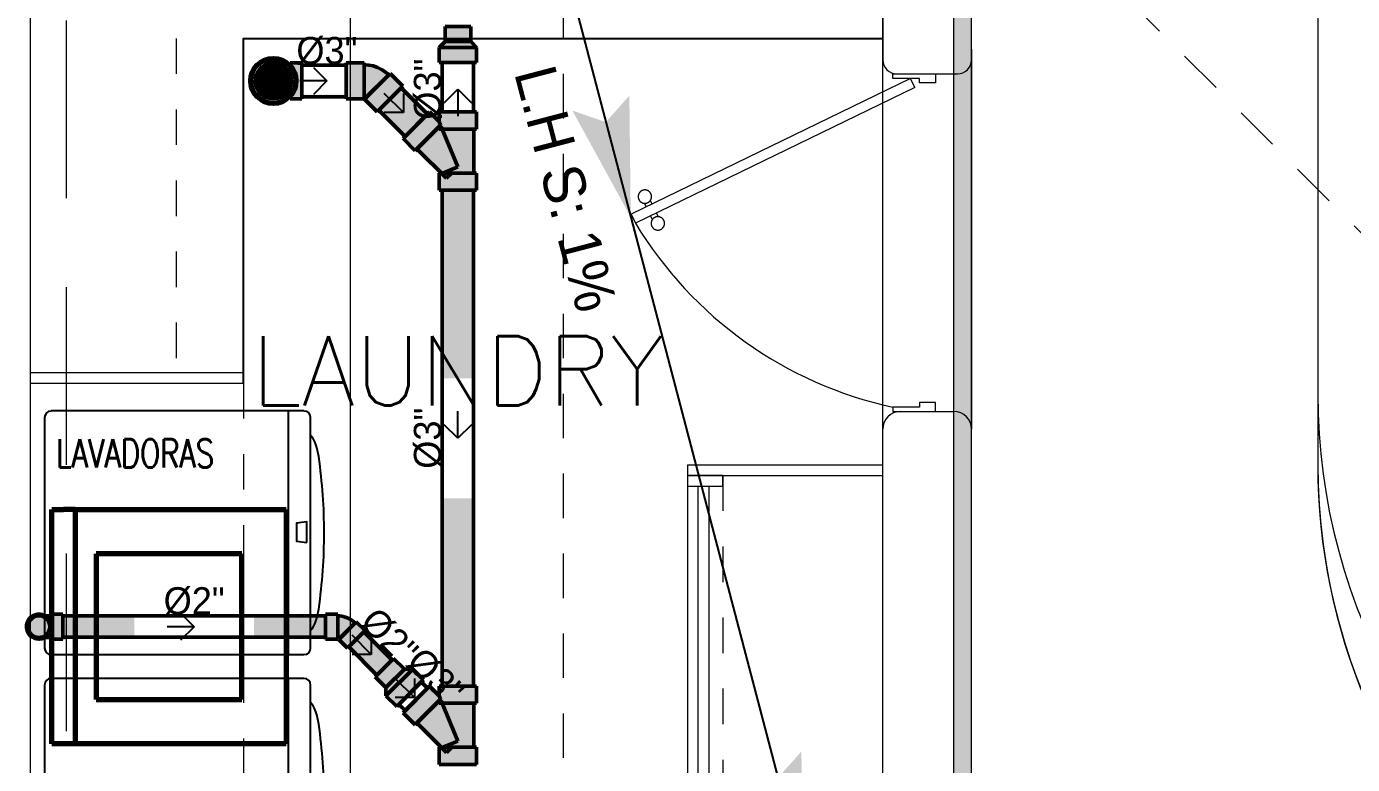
# Model space of a CAD drawing. Header units: metres. Extents: x -232 to 581, y 30 to 789.
# Drawn here: x 218.251 to 221.985, y 384.572 to 386.649 of the extents above; entities that cross this region are included whole.
import ezdxf

# ---------------------------------------------------------------- set-up
doc = ezdxf.new("R2010")
doc.units = ezdxf.units.M
doc.linetypes.add('DASHED', pattern=[0.75, 0.5, -0.25])
doc.linetypes.add('HIDDEN2', pattern=[0.1875, 0.125, -0.0625])
for name, color, linetype, lineweight in [('A-DOOR', 35, 'Continuous', 5), ('A-WALL', 250, 'Continuous', 20), ('baños', 140, 'Continuous', 0), ('MOB FIJOS', 251, 'Continuous', 0), ('muros bajitos', 252, 'Continuous', 5), ('P-Appl-Std', 94, 'Continuous', 70), ('P-Fixt-Drn', 94, 'Continuous', 70), ('PROYECCION', 9, 'DASHED', 0), ('textos', 7, 'Continuous', 0)]:
    doc.layers.add(name, color=color, linetype=linetype, lineweight=lineweight)
doc.layers.add('G-Risr-Std-Nplt', color=7, linetype='Continuous', lineweight=18, plot=False)
for name, color, linetype in [('GEN-TEXTOS INFO', 7, 'Continuous'), ('M-SY-PIPE-STANDARD-Drenaje Ventilacion', 254, 'Continuous'), ('MOBILIARIOS', 252, 'Continuous')]:
    doc.layers.add(name, color=color, linetype=linetype)
doc.layers.add('M-SY-PIPE-STANDARD-Drenaje Pluvial', color=7, linetype='Continuous', true_color=0x238759)
doc.layers.add('M-SY-PIPE-STANDARD-Drenaje Sanitario', color=7, linetype='Continuous', true_color=0x726558)
doc.layers.add('PISO', color=7, linetype='Continuous', lineweight=5, true_color=0xe6e6e6)
doc.layers.add('Techos 1', color=7, linetype='HIDDEN2', lineweight=9, true_color=0x42391a)
doc.layers.add('RELLENO SECCION', color=8, linetype='Continuous', lineweight=0, transparency=0.4)
doc.styles.add('Arch-Dim', font='romans.shx', dxfattribs={"width": 0.75})
doc.styles.add('DS-CAST-01', font='GOTHIC.TTF', dxfattribs={"height": 3})
doc.styles.add('SIST.-CAST-01', font='GOTHIC.TTF', dxfattribs={"height": 2})
doc.styles.get("Standard").update_dxf_attribs({"font": 'arial.ttf'})

# ---------------------------------------------------------------- blocks, each defined once
blk = doc.blocks.new('20.03.2026 LN 09 SEGUNDO NIVEL ARQ')
at = {"layer": 'RELLENO SECCION'}
h = blk.add_hatch(color=5, dxfattribs=at)
h.dxf.hatch_style = 1
h.paths.add_polyline_path([(77.8459, -57.0877), (77.7959, -57.0877), (77.7959, -60.2877), (77.8459, -60.2877)])
h.paths.add_polyline_path([(77.8459, -60.8877), (77.7959, -60.8877), (77.7959, -62.2986), (77.8459, -62.2486)])
edge = h.paths.add_edge_path()
edge.add_line((77.8459, -62.2489), (77.8283, -62.2663))
edge.add_line((77.8283, -62.2663), (77.7959, -62.2986))
edge.add_line((77.7959, -62.2986), (77.7959, -62.4986))
edge.add_line((77.7959, -62.4986), (77.8059, -62.4986))
edge.add_arc((77.8059, -62.4586), 0.04, 270, 360)
edge.add_line((77.8459, -62.4586), (77.8459, -62.2489))
at = {"layer": 'A-WALL', "color": 5}
for p, q in [((77.5959, -62.4586), (77.5959, -56.5048)), ((77.8459, -62.4586), (77.8459, -56.5048)), ((77.7959, -62.4986), (77.7959, -57.0877))]:
    blk.add_line(p, q, dxfattribs=at)
at = {"layer": 'muros bajitos', "color": 5}
blk.add_line((78.8209, -56.6977), (78.8209, -58.4977), dxfattribs=at)
blk.add_arc((80.5209, -58.4977), 1.7, 180, 0, dxfattribs=at)
at = {"layer": 'PISO', "color": 5}
blk.add_line((78.8209, -56.6977), (78.8209, -58.4977), dxfattribs=at)
blk.add_arc((80.5209, -58.4977), 1.7, 180, 0.001, dxfattribs=at)
at = {"layer": 'Techos 1', "color": 5, "linetype": 'ByBlock'}
blk.add_line((76.0959, -55.1986), (76.0959, -63.3986), dxfattribs=at)
at = {"layer": 'Techos 1', "color": 5}
for q in [(76.6959, -63.3986), (80.5959, -59.4987)]:
    blk.add_line((76.6959, -55.5986), q, dxfattribs=at)
at = {"layer": 'baños', "color": 5, "linetype": 'Continuous', "flags": 8}
for tag, p in [('MODELNUMBER', (83.7813, -42.9175, 0)), ('MATERIAL', (83.7813, -42.9176, 0)), ('PRODUCT', (83.7813, -42.9176, 0)), ('TRADENAME', (83.7813, -42.9176, 0)), ('MODELNUMBER', (84.956, -42.9175, 0)), ('TRADENAME', (84.956, -42.9176, 0)), ('MATERIAL', (84.956, -42.9176, 0)), ('PRODUCT', (84.956, -42.9176, 0))]:
    blk.add_attdef(tag, p, '', height=0.0000254, rotation=180.0001, dxfattribs=at)
at = {"layer": 'baños', "color": 5, "linetype": 'Continuous'}
for tag, p, rotation in [('TRADENAME', (85.8912, -56.9933), 180.0001), ('MODELNUMBER', (85.8912, -56.9934), 180.0001), ('MATERIAL', (85.8914, -56.9932), 180.0001), ('PRODUCT', (85.8914, -56.9933), 180.0001), ('MODELNUMBER', (86.6008, -56.9934), 179.9999), ('MATERIAL', (86.6008, -56.9932), 179.9999), ('PRODUCT', (86.6008, -56.9933), 179.9999), ('TRADENAME', (86.6008, -56.9933), 179.9999)]:
    blk.add_attdef(tag, p, '', height=0.0000254, rotation=rotation, dxfattribs=at)
blk = doc.blocks.new('_Open90')
at = {"color": 0, "linetype": 'ByBlock', "lineweight": -2}
for p, q in [((-0.5, 0.5), (0, 0)), ((0, 0), (-1, 0)), ((0, 0), (-0.5, -0.5))]:
    blk.add_line(p, q, dxfattribs=at)
blk = doc.blocks.new('Aecb_Duct_Rnd_2Line_Open')
at = {"layer": 'G-Risr-Std-Nplt', "color": 0, "linetype": 'ByBlock', "lineweight": -2}
blk.add_circle((0, 0), 1, dxfattribs=at)
blk = doc.blocks.new('DR 20.03.26 LN09')
at = {"layer": 'M-SY-PIPE-STANDARD-Drenaje Sanitario', "linetype": 'Continuous', "lineweight": 50}
for points in [[(-14499.87, -2830.23), (-14499.87, -2831.89), (-14495.72, -2831.89), (-14495.72, -2830.23), (-14496.37, -2829.55), (-14496.37, -2827.89), (-14499.22, -2827.89), (-14499.22, -2829.55)], [(-14520.24, -2833.63), (-14520.26, -2834.01), (-14520.21, -2834.39), (-14520.08, -2834.75), (-14519.89, -2835.08), (-14519.64, -2835.36), (-14519.34, -2835.6), (-14519.01, -2835.77), (-14518.64, -2835.88), (-14518.26, -2835.92), (-14517.88, -2835.88), (-14517.52, -2835.77), (-14517.18, -2835.6), (-14516.88, -2835.36), (-14516.63, -2835.08), (-14516.44, -2834.75), (-14516.32, -2834.39), (-14516.26, -2834.01), (-14516.28, -2833.63), (-14516.37, -2833.26), (-14516.53, -2832.92), (-14516.75, -2832.61), (-14517.03, -2832.34), (-14517.35, -2832.14), (-14517.7, -2832), (-14518.07, -2831.92), (-14518.45, -2831.92), (-14518.83, -2832), (-14519.18, -2832.14), (-14519.5, -2832.34), (-14519.77, -2832.61), (-14519.99, -2832.92), (-14520.15, -2833.26)], [(-14517.37, -2835.68), (-14517.39, -2835.7), (-14516.39, -2835.7), (-14516.39, -2835.9), (-14515.11, -2835.9), (-14515.11, -2831.93), (-14516.39, -2831.93), (-14516.39, -2832.13), (-14517.39, -2832.13), (-14517.38, -2832.14), (-14517.7, -2832.01), (-14518.07, -2831.94), (-14518.45, -2831.94), (-14518.82, -2832.01), (-14519.17, -2832.15), (-14519.49, -2832.36), (-14519.76, -2832.62), (-14519.98, -2832.92), (-14520.14, -2833.27), (-14520.23, -2833.63), (-14520.24, -2834.01), (-14520.19, -2834.38), (-14520.07, -2834.74), (-14519.88, -2835.07), (-14519.63, -2835.35), (-14519.34, -2835.58), (-14519, -2835.76), (-14518.64, -2835.86), (-14518.26, -2835.9), (-14517.89, -2835.86), (-14517.53, -2835.76)], [(-14510.17, -2831.92), (-14510.17, -2835.92), (-14508.17, -2835.92), (-14508.17, -2835.7), (-14508.12, -2835.7), (-14508.08, -2835.72), (-14508.03, -2835.74), (-14507.99, -2835.77), (-14508.15, -2835.93), (-14506.73, -2837.34), (-14503.91, -2834.51), (-14505.32, -2833.1), (-14505.47, -2833.25), (-14505.85, -2832.92), (-14506.27, -2832.65), (-14506.71, -2832.42), (-14507.19, -2832.26), (-14507.68, -2832.17), (-14508.17, -2832.13), (-14508.17, -2831.92)], [(-14496.05, -2837.36), (-14496.05, -2831.89), (-14496.25, -2831.89), (-14496.25, -2837.36)], [(-14519.99, -2833.67), (-14520.01, -2834), (-14519.96, -2834.33), (-14519.85, -2834.64), (-14519.69, -2834.93), (-14519.47, -2835.18), (-14519.21, -2835.39), (-14518.91, -2835.54), (-14518.59, -2835.63), (-14518.26, -2835.67), (-14517.93, -2835.63), (-14517.61, -2835.54), (-14517.32, -2835.39), (-14517.05, -2835.18), (-14516.84, -2834.93), (-14516.67, -2834.64), (-14516.56, -2834.33), (-14516.51, -2834), (-14516.53, -2833.67), (-14516.61, -2833.34), (-14516.75, -2833.04), (-14516.94, -2832.77), (-14517.18, -2832.54), (-14517.46, -2832.36), (-14517.77, -2832.24), (-14518.1, -2832.17), (-14518.43, -2832.17), (-14518.76, -2832.24), (-14519.06, -2832.36), (-14519.34, -2832.54), (-14519.59, -2832.77), (-14519.78, -2833.04), (-14519.92, -2833.34)], [(-14505.32, -2835.93), (-14506.56, -2837.16), (-14503.65, -2840.07), (-14502.41, -2838.83), (-14501.18, -2837.59), (-14504.08, -2834.69)], [(-14515.11, -2835.67), (-14510.17, -2835.67), (-14510.17, -2835.46), (-14515.11, -2835.46)], [(-14500.95, -2837.36), (-14503.88, -2840.3), (-14502.54, -2841.65), (-14502.33, -2841.44), (-14499.63, -2844.14), (-14499.87, -2844.14), (-14499.87, -2846.04), (-14497.8, -2846.04), (-14495.72, -2846.04), (-14495.72, -2844.14), (-14496.02, -2844.14), (-14496.02, -2839.26), (-14495.72, -2839.26), (-14495.72, -2837.36), (-14497.8, -2837.36), (-14499.87, -2837.36), (-14499.87, -2838.43)], [(-14499.55, -2900.99), (-14497.8, -2900.99), (-14496.05, -2900.99), (-14496.05, -2846.04), (-14497.8, -2846.04), (-14499.55, -2846.04), (-14499.55, -2866.87), (-14496.25, -2866.87), (-14496.25, -2880.17), (-14499.55, -2880.17)], [(-14543.58, -2895.6), (-14543.59, -2895.61), (-14542.97, -2895.61), (-14542.97, -2895.78), (-14541.6, -2895.78), (-14541.6, -2893.03), (-14542.97, -2893.03), (-14542.97, -2893.2), (-14543.59, -2893.2), (-14543.58, -2893.21), (-14543.62, -2893.18), (-14543.87, -2893.09), (-14544.12, -2893.04), (-14544.39, -2893.04), (-14544.64, -2893.09), (-14544.88, -2893.18), (-14545.1, -2893.33), (-14545.29, -2893.51), (-14545.45, -2893.72), (-14545.55, -2893.96), (-14545.62, -2894.21), (-14545.63, -2894.47), (-14545.59, -2894.73), (-14545.51, -2894.98), (-14545.37, -2895.2), (-14545.2, -2895.4), (-14545, -2895.56), (-14544.77, -2895.68), (-14544.51, -2895.76), (-14544.25, -2895.78), (-14543.99, -2895.76), (-14543.74, -2895.68)], [(-14545.61, -2894.15), (-14545.63, -2894.41), (-14545.61, -2894.66), (-14545.53, -2894.91), (-14545.42, -2895.14), (-14545.26, -2895.35), (-14545.06, -2895.52), (-14544.84, -2895.65), (-14544.59, -2895.74), (-14544.34, -2895.78), (-14544.08, -2895.77), (-14543.83, -2895.71), (-14543.59, -2895.61), (-14542.97, -2895.61), (-14542.97, -2895.78), (-14541.6, -2895.78), (-14541.6, -2893.03), (-14542.97, -2893.03), (-14542.97, -2893.2), (-14543.59, -2893.2), (-14543.83, -2893.1), (-14544.08, -2893.04), (-14544.34, -2893.03), (-14544.59, -2893.07), (-14544.84, -2893.16), (-14545.06, -2893.29), (-14545.26, -2893.46), (-14545.42, -2893.67), (-14545.53, -2893.9)], [(-14545.43, -2894.24), (-14545.44, -2894.46), (-14545.41, -2894.69), (-14545.33, -2894.9), (-14545.22, -2895.09), (-14545.07, -2895.27), (-14544.9, -2895.41), (-14544.7, -2895.51), (-14544.48, -2895.57), (-14544.25, -2895.59), (-14544.03, -2895.57), (-14543.81, -2895.51), (-14543.61, -2895.41), (-14543.44, -2895.27), (-14543.29, -2895.09), (-14543.17, -2894.9), (-14543.1, -2894.69), (-14543.07, -2894.46), (-14543.08, -2894.24), (-14543.13, -2894.02), (-14543.23, -2893.81), (-14543.36, -2893.63), (-14543.52, -2893.47), (-14543.71, -2893.35), (-14543.92, -2893.27), (-14544.14, -2893.22), (-14544.37, -2893.22), (-14544.59, -2893.27), (-14544.8, -2893.35), (-14544.99, -2893.47), (-14545.15, -2893.63), (-14545.28, -2893.81), (-14545.38, -2894.02)], [(-14541.6, -2894.41), (-14541.6, -2895.59), (-14533.69, -2895.59), (-14533.69, -2893.22), (-14541.6, -2893.22)], [(-14512.48, -2895.59), (-14512.48, -2894.41), (-14512.48, -2893.22), (-14520.39, -2893.22), (-14520.39, -2895.59)], [(-14512.48, -2893.03), (-14512.48, -2895.78), (-14511.1, -2895.78), (-14511.1, -2895.61), (-14511.05, -2895.61), (-14511.01, -2895.62), (-14510.96, -2895.64), (-14510.92, -2895.67), (-14510.89, -2895.7), (-14511.01, -2895.82), (-14510.03, -2896.79), (-14508.09, -2894.85), (-14509.06, -2893.88), (-14509.18, -2894), (-14509.51, -2893.72), (-14509.87, -2893.5), (-14510.26, -2893.34), (-14510.68, -2893.24), (-14511.1, -2893.2), (-14511.1, -2893.03)], [(-14509.06, -2895.82), (-14509.9, -2896.66), (-14506.77, -2899.79), (-14505.93, -2898.95), (-14505.09, -2898.11), (-14508.22, -2894.98)], [(-14505.93, -2898.95), (-14506.95, -2899.97), (-14505.77, -2901.15), (-14505.77, -2902.08), (-14504.58, -2903.26), (-14503.1, -2901.78), (-14501.62, -2900.3), (-14502.8, -2899.12), (-14503.73, -2899.12), (-14504.92, -2897.93)], [(-14500.95, -2901), (-14503.88, -2903.94), (-14502.54, -2905.29), (-14502.33, -2905.08), (-14499.63, -2907.77), (-14499.87, -2907.77), (-14499.87, -2909.68), (-14497.8, -2909.68), (-14495.72, -2909.68), (-14495.72, -2907.77), (-14496.02, -2907.77), (-14496.02, -2902.9), (-14495.72, -2902.9), (-14495.72, -2900.99), (-14497.8, -2900.99), (-14499.87, -2900.99), (-14499.87, -2902.07)], [(-14504.34, -2903.02), (-14503.65, -2903.71), (-14503.51, -2903.56), (-14504.2, -2902.88)]]:
    blk.add_hatch(color=251, dxfattribs=at).paths.add_polyline_path(points, flags=0)
at = {"lineweight": 13}
for points in [[(-9780.76, -2830.27), (-9780.61, -2843.74), (-9783.37, -2833.21)], [(-9787.08, -2831.93), (-9780.61, -2843.74), (-9783.37, -2833.21)], [(-9761.68, -2902.96), (-9761.52, -2916.43), (-9764.29, -2905.9)]]:
    blk.add_solid(points, dxfattribs=at)
at = {"layer": 'M-SY-PIPE-STANDARD-Drenaje Pluvial'}
blk.add_line((-9809.72, -2732.79), (-9752.64, -2950.29), dxfattribs=at)
at = {"layer": 'M-SY-PIPE-STANDARD-Drenaje Sanitario', "color": 251, "linetype": 'Continuous', "lineweight": 50}
for points in [[(-14496.37, -2827.89), (-14499.22, -2827.89)], [(-14499.22, -2829.55), (-14499.22, -2827.89)], [(-14496.37, -2829.55), (-14496.37, -2827.89)], [(-14499.87, -2830.23), (-14499.22, -2829.55)], [(-14495.72, -2830.23), (-14499.87, -2830.23)], [(-14495.72, -2830.23), (-14499.87, -2830.23)], [(-14499.87, -2831.89), (-14499.87, -2830.23)], [(-14499.22, -2829.55), (-14496.37, -2829.55)], [(-14499.22, -2829.55), (-14496.37, -2829.55)], [(-14496.37, -2829.55), (-14495.72, -2830.23)], [(-14495.72, -2831.89), (-14495.72, -2830.23)], [(-14518.26, -2835.92), (-14518.64, -2835.88), (-14519.01, -2835.77), (-14519.34, -2835.6), (-14519.64, -2835.36), (-14519.89, -2835.08), (-14520.08, -2834.75), (-14520.21, -2834.39), (-14520.26, -2834.01), (-14520.24, -2833.63), (-14520.15, -2833.26), (-14519.99, -2832.92), (-14519.77, -2832.61), (-14519.5, -2832.34), (-14519.18, -2832.14), (-14518.83, -2832), (-14518.45, -2831.92), (-14518.07, -2831.92), (-14517.7, -2832), (-14517.35, -2832.14), (-14517.03, -2832.34), (-14516.75, -2832.61), (-14516.53, -2832.92), (-14516.37, -2833.26), (-14516.28, -2833.63), (-14516.26, -2834.01), (-14516.32, -2834.39), (-14516.44, -2834.75), (-14516.63, -2835.08), (-14516.88, -2835.36), (-14517.18, -2835.6), (-14517.52, -2835.77), (-14517.88, -2835.88), (-14518.26, -2835.92)], [(-14518.26, -2835.9), (-14517.89, -2835.86), (-14517.53, -2835.76), (-14517.19, -2835.58), (-14516.89, -2835.35), (-14516.65, -2835.07), (-14516.46, -2834.74), (-14516.33, -2834.38), (-14516.28, -2834.01), (-14516.3, -2833.63), (-14516.39, -2833.27), (-14516.54, -2832.92), (-14516.76, -2832.62), (-14517.04, -2832.36), (-14517.35, -2832.15), (-14517.7, -2832.01), (-14518.07, -2831.94), (-14518.45, -2831.94), (-14518.82, -2832.01), (-14519.17, -2832.15), (-14519.49, -2832.36), (-14519.76, -2832.62), (-14519.98, -2832.92), (-14520.14, -2833.27), (-14520.23, -2833.63), (-14520.24, -2834.01), (-14520.19, -2834.38), (-14520.07, -2834.74), (-14519.88, -2835.07), (-14519.63, -2835.35), (-14519.34, -2835.58), (-14519, -2835.76), (-14518.64, -2835.86), (-14518.26, -2835.9)], [(-14516.39, -2831.93), (-14516.39, -2833.27)], [(-14516.39, -2831.93), (-14515.11, -2831.93)], [(-14515.11, -2835.9), (-14515.11, -2831.93)], [(-14510.17, -2831.92), (-14510.17, -2835.92)], [(-14510.17, -2831.92), (-14508.17, -2831.92)], [(-14508.17, -2835.92), (-14508.17, -2831.92)], [(-14499.87, -2831.89), (-14495.72, -2831.89)], [(-14496.05, -2831.89), (-14499.55, -2831.89)], [(-14499.55, -2831.89), (-14499.55, -2837.36)], [(-14496.05, -2837.36), (-14496.05, -2831.89)], [(-14518.26, -2835.7), (-14517.93, -2835.66), (-14517.6, -2835.57), (-14517.3, -2835.41), (-14517.03, -2835.2), (-14516.81, -2834.95), (-14516.64, -2834.66), (-14516.53, -2834.34), (-14516.48, -2834), (-14516.5, -2833.66), (-14516.58, -2833.33), (-14516.72, -2833.02), (-14516.92, -2832.75), (-14517.16, -2832.51), (-14517.45, -2832.33), (-14517.76, -2832.21), (-14518.09, -2832.14), (-14518.43, -2832.14), (-14518.76, -2832.21), (-14519.08, -2832.33), (-14519.36, -2832.51), (-14519.61, -2832.75), (-14519.81, -2833.02), (-14519.95, -2833.33), (-14520.03, -2833.66), (-14520.04, -2834), (-14519.99, -2834.34), (-14519.88, -2834.66), (-14519.71, -2834.95), (-14519.49, -2835.2), (-14519.23, -2835.41), (-14518.92, -2835.57), (-14518.6, -2835.66), (-14518.26, -2835.7)], [(-14516.39, -2832.13), (-14518.26, -2832.13)], [(-14516.39, -2835.7), (-14516.39, -2832.13)], [(-14510.17, -2832.17), (-14515.11, -2832.17)], [(-14515.11, -2832.17), (-14515.11, -2835.67)], [(-14510.17, -2835.67), (-14510.17, -2832.17)], [(-14508.17, -2835.7), (-14508.17, -2832.13)], [(-14508.17, -2832.13), (-14507.68, -2832.17), (-14507.19, -2832.26), (-14506.71, -2832.42), (-14506.27, -2832.65), (-14505.85, -2832.92), (-14505.47, -2833.25)], [(-14505.32, -2833.1), (-14508.15, -2835.93)], [(-14505.47, -2833.25), (-14507.99, -2835.77)], [(-14505.32, -2833.1), (-14503.91, -2834.51)], [(-14516.39, -2834.56), (-14516.39, -2835.9)], [(-14506.73, -2837.34), (-14503.91, -2834.51)], [(-14504.08, -2834.69), (-14506.56, -2837.16)], [(-14501.18, -2837.59), (-14504.08, -2834.69)], [(-14518.26, -2835.7), (-14516.39, -2835.7)], [(-14516.39, -2835.9), (-14515.11, -2835.9)], [(-14515.11, -2835.67), (-14510.17, -2835.67)], [(-14510.17, -2835.92), (-14508.17, -2835.92)], [(-14507.99, -2835.77), (-14508.03, -2835.74), (-14508.08, -2835.72), (-14508.12, -2835.7), (-14508.17, -2835.7)], [(-14508.15, -2835.93), (-14506.73, -2837.34)], [(-14506.56, -2837.16), (-14503.65, -2840.07)], [(-14500.95, -2837.36), (-14503.88, -2840.3)], [(-14503.65, -2840.07), (-14501.18, -2837.59)], [(-14499.87, -2838.43), (-14500.95, -2837.36)], [(-14497.8, -2837.36), (-14499.87, -2837.36)], [(-14499.87, -2838.43), (-14499.87, -2837.36)], [(-14499.55, -2837.36), (-14496.05, -2837.36)], [(-14495.72, -2837.36), (-14497.8, -2837.36)], [(-14495.72, -2839.26), (-14495.72, -2837.36)], [(-14502.54, -2841.65), (-14499.71, -2838.82)], [(-14502.33, -2841.44), (-14499.81, -2838.92)], [(-14499.71, -2838.82), (-14499.87, -2838.43)], [(-14499.87, -2839.26), (-14499.87, -2838.99)], [(-14499.87, -2839.26), (-14497.8, -2839.26)], [(-14499.81, -2838.92), (-14499.46, -2839.26)], [(-14499.46, -2839.26), (-14499.46, -2839.26), (-14499.53, -2839.26)], [(-14499.46, -2839.26), (-14499.53, -2839.26)], [(-14499.53, -2839.26), (-14497.8, -2843.45)], [(-14496.02, -2839.26), (-14499.46, -2839.26)], [(-14497.8, -2839.26), (-14495.72, -2839.26)], [(-14496.02, -2844.14), (-14496.02, -2839.26)], [(-14502.54, -2841.65), (-14503.88, -2840.3)], [(-14499.06, -2844.71), (-14502.33, -2841.44)], [(-14497.8, -2843.45), (-14499.46, -2844.14)], [(-14497.8, -2844.14), (-14499.87, -2844.14)], [(-14499.87, -2846.04), (-14499.87, -2844.14)], [(-14499.46, -2844.14), (-14498.48, -2844.14)], [(-14498.48, -2844.14), (-14499.06, -2844.71)], [(-14496.02, -2844.14), (-14498.48, -2844.14)], [(-14495.72, -2844.14), (-14497.8, -2844.14)], [(-14495.72, -2846.04), (-14495.72, -2844.14)], [(-14499.87, -2846.04), (-14497.8, -2846.04)], [(-14499.55, -2846.04), (-14499.55, -2900.99)], [(-14496.05, -2846.04), (-14499.55, -2846.04)], [(-14497.8, -2846.04), (-14495.72, -2846.04)], [(-14496.05, -2900.99), (-14496.05, -2846.04)], [(-14544.25, -2895.78), (-14543.99, -2895.76), (-14543.74, -2895.68), (-14543.51, -2895.56), (-14543.31, -2895.4), (-14543.13, -2895.2), (-14543, -2894.98), (-14542.92, -2894.73), (-14542.88, -2894.47), (-14542.89, -2894.21), (-14542.96, -2893.96), (-14543.06, -2893.72), (-14543.22, -2893.51), (-14543.4, -2893.33), (-14543.62, -2893.18), (-14543.87, -2893.09), (-14544.12, -2893.04), (-14544.39, -2893.04), (-14544.64, -2893.09), (-14544.88, -2893.18), (-14545.1, -2893.33), (-14545.29, -2893.51), (-14545.45, -2893.72), (-14545.55, -2893.96), (-14545.62, -2894.21), (-14545.63, -2894.47), (-14545.59, -2894.73), (-14545.51, -2894.98), (-14545.37, -2895.2), (-14545.2, -2895.4), (-14545, -2895.56), (-14544.77, -2895.68), (-14544.51, -2895.76), (-14544.25, -2895.78)], [(-14542.97, -2893.91), (-14543.09, -2893.67), (-14543.25, -2893.47), (-14543.45, -2893.29), (-14543.67, -2893.16), (-14543.92, -2893.07), (-14544.18, -2893.03), (-14544.44, -2893.04), (-14544.7, -2893.1), (-14544.94, -2893.21), (-14545.15, -2893.36), (-14545.33, -2893.55), (-14545.48, -2893.77), (-14545.57, -2894.02), (-14545.62, -2894.27), (-14545.62, -2894.54), (-14545.57, -2894.79), (-14545.48, -2895.04), (-14545.33, -2895.26), (-14545.15, -2895.45), (-14544.94, -2895.6), (-14544.7, -2895.71), (-14544.44, -2895.77), (-14544.18, -2895.78), (-14543.92, -2895.74), (-14543.67, -2895.65), (-14543.45, -2895.52), (-14543.25, -2895.35), (-14543.09, -2895.14), (-14542.97, -2894.9)], [(-14544.25, -2895.61), (-14544.03, -2895.59), (-14543.81, -2895.52), (-14543.6, -2895.42), (-14543.42, -2895.28), (-14543.27, -2895.1), (-14543.16, -2894.91), (-14543.09, -2894.69), (-14543.05, -2894.46), (-14543.06, -2894.23), (-14543.12, -2894.01), (-14543.21, -2893.8), (-14543.35, -2893.62), (-14543.51, -2893.46), (-14543.7, -2893.34), (-14543.92, -2893.25), (-14544.14, -2893.21), (-14544.37, -2893.21), (-14544.59, -2893.25), (-14544.81, -2893.34), (-14545, -2893.46), (-14545.16, -2893.62), (-14545.3, -2893.8), (-14545.39, -2894.01), (-14545.45, -2894.23), (-14545.46, -2894.46), (-14545.42, -2894.69), (-14545.35, -2894.91), (-14545.23, -2895.1), (-14545.08, -2895.28), (-14544.91, -2895.42), (-14544.7, -2895.52), (-14544.48, -2895.59), (-14544.25, -2895.61)], [(-14544.25, -2895.61), (-14544.48, -2895.59), (-14544.69, -2895.53), (-14544.89, -2895.43), (-14545.07, -2895.3), (-14545.21, -2895.13), (-14545.33, -2894.94), (-14545.41, -2894.74), (-14545.45, -2894.52), (-14545.45, -2894.3), (-14545.41, -2894.08), (-14545.33, -2893.87), (-14545.21, -2893.68), (-14545.07, -2893.52), (-14544.89, -2893.38), (-14544.69, -2893.28), (-14544.48, -2893.22), (-14544.25, -2893.2)], [(-14542.97, -2893.2), (-14544.25, -2893.2)], [(-14542.97, -2893.2), (-14544.25, -2893.2)], [(-14542.97, -2893.03), (-14542.97, -2893.91)], [(-14542.97, -2893.03), (-14541.6, -2893.03)], [(-14542.97, -2893.03), (-14542.97, -2895.78)], [(-14541.6, -2893.03), (-14542.97, -2893.03)], [(-14542.97, -2895.61), (-14542.97, -2893.2)], [(-14542.97, -2895.61), (-14542.97, -2893.2)], [(-14541.6, -2895.78), (-14541.6, -2893.03)], [(-14541.6, -2895.78), (-14541.6, -2893.03)], [(-14512.48, -2893.22), (-14541.6, -2893.22)], [(-14541.6, -2893.22), (-14541.6, -2895.59)], [(-14512.48, -2893.03), (-14512.48, -2895.78)], [(-14512.48, -2893.03), (-14511.1, -2893.03)], [(-14512.48, -2895.59), (-14512.48, -2893.22)], [(-14511.1, -2895.78), (-14511.1, -2893.03)], [(-14511.1, -2895.61), (-14511.1, -2893.2)], [(-14511.1, -2893.2), (-14510.68, -2893.24), (-14510.26, -2893.34), (-14509.87, -2893.5), (-14509.51, -2893.72), (-14509.18, -2894)], [(-14542.97, -2894.9), (-14542.97, -2895.78)], [(-14509.06, -2893.88), (-14511.01, -2895.82)], [(-14509.18, -2894), (-14510.89, -2895.7)], [(-14510.03, -2896.79), (-14508.09, -2894.85)], [(-14508.22, -2894.98), (-14509.9, -2896.66)], [(-14509.06, -2893.88), (-14508.09, -2894.85)], [(-14505.09, -2898.11), (-14508.22, -2894.98)], [(-14544.25, -2895.61), (-14542.97, -2895.61)], [(-14544.25, -2895.61), (-14542.97, -2895.61)], [(-14542.97, -2895.78), (-14541.6, -2895.78)], [(-14541.6, -2895.78), (-14542.97, -2895.78)], [(-14541.6, -2895.59), (-14512.48, -2895.59)], [(-14512.48, -2895.78), (-14511.1, -2895.78)], [(-14510.89, -2895.7), (-14510.93, -2895.66), (-14510.98, -2895.63), (-14511.04, -2895.62), (-14511.1, -2895.61)], [(-14511.01, -2895.82), (-14510.03, -2896.79)], [(-14509.9, -2896.66), (-14506.77, -2899.79)], [(-14506.77, -2899.79), (-14505.09, -2898.11)], [(-14504.92, -2897.93), (-14505.93, -2898.95)], [(-14503.73, -2899.12), (-14504.92, -2897.93)], [(-14505.93, -2898.95), (-14506.95, -2899.97)], [(-14502.8, -2899.12), (-14505.77, -2902.08)], [(-14505.77, -2901.15), (-14503.73, -2899.12)], [(-14504.75, -2900.13), (-14503.73, -2899.12)], [(-14502.8, -2899.12), (-14504.29, -2900.6)], [(-14503.73, -2899.12), (-14502.8, -2899.12)], [(-14501.62, -2900.3), (-14502.8, -2899.12)], [(-14505.77, -2901.15), (-14506.95, -2899.97)], [(-14505.77, -2901.15), (-14504.75, -2900.13)], [(-14504.29, -2900.6), (-14505.77, -2902.08)], [(-14505.77, -2902.08), (-14505.77, -2901.15)], [(-14501.87, -2900.54), (-14504.34, -2903.02)], [(-14500.95, -2901), (-14503.88, -2903.94)], [(-14503.1, -2901.78), (-14501.62, -2900.3)], [(-14501.18, -2901.23), (-14501.87, -2900.54)], [(-14499.87, -2902.07), (-14500.95, -2901)], [(-14497.8, -2900.99), (-14499.87, -2900.99)], [(-14499.87, -2902.07), (-14499.87, -2900.99)], [(-14499.55, -2900.99), (-14496.05, -2900.99)], [(-14495.72, -2900.99), (-14497.8, -2900.99)], [(-14495.72, -2902.9), (-14495.72, -2900.99)], [(-14504.58, -2903.26), (-14505.77, -2902.08)], [(-14504.58, -2903.26), (-14503.1, -2901.78)], [(-14503.65, -2903.71), (-14501.18, -2901.23)], [(-14502.54, -2905.29), (-14499.71, -2902.46)], [(-14502.33, -2905.08), (-14499.81, -2902.56)], [(-14499.71, -2902.46), (-14499.87, -2902.07)], [(-14499.87, -2902.9), (-14499.87, -2902.62)], [(-14499.81, -2902.56), (-14499.46, -2902.9)], [(-14504.34, -2903.02), (-14503.65, -2903.71)], [(-14502.54, -2905.29), (-14503.88, -2903.94)], [(-14499.87, -2902.9), (-14497.8, -2902.9)], [(-14499.46, -2902.9), (-14499.46, -2902.9), (-14499.53, -2902.9)], [(-14499.46, -2902.9), (-14499.53, -2902.9)], [(-14499.53, -2902.9), (-14497.8, -2907.09)], [(-14496.02, -2902.9), (-14499.46, -2902.9)], [(-14497.8, -2902.9), (-14495.72, -2902.9)], [(-14496.02, -2907.77), (-14496.02, -2902.9)], [(-14499.06, -2908.35), (-14502.33, -2905.08)], [(-14497.8, -2907.77), (-14499.87, -2907.77)], [(-14499.87, -2909.68), (-14499.87, -2907.77)], [(-14497.8, -2907.09), (-14499.46, -2907.77)], [(-14499.46, -2907.77), (-14498.48, -2907.77)], [(-14498.48, -2907.77), (-14499.06, -2908.35)], [(-14496.02, -2907.77), (-14498.48, -2907.77)], [(-14495.72, -2907.77), (-14497.8, -2907.77)], [(-14495.72, -2909.68), (-14495.72, -2907.77)], [(-14499.87, -2909.68), (-14497.8, -2909.68)], [(-14497.8, -2909.68), (-14495.72, -2909.68)]]:
    blk.add_lwpolyline(points, dxfattribs=at)
at = {"layer": 'P-Appl-Std', "color": 94, "linetype": 'Continuous', "lineweight": 70}
for p, q in [((-14542.84, -2881.41, 41.41), (-14541.52, -2881.41, 41.41)), ((-14542.84, -2907.41, 41.41), (-14542.84, -2881.41, 41.41)), ((-14540.24, -2881.41, 41.41), (-14541.52, -2881.41, 41.41)), ((-14540.24, -2881.41, 41.41), (-14516.84, -2881.41, 41.41)), ((-14540.24, -2881.41, 41.41), (-14540.24, -2907.41, 41.41)), ((-14516.84, -2881.41, 41.41), (-14516.84, -2907.41, 41.41)), ((-14521.77, -2886.34, 41.41), (-14537.9, -2886.34, 41.41)), ((-14537.9, -2886.34, 41.41), (-14537.9, -2902.47, 41.41)), ((-14521.77, -2902.47, 41.41), (-14521.77, -2886.34, 41.41)), ((-14537.9, -2902.47, 41.41), (-14521.77, -2902.47, 41.41)), ((-14541.52, -2907.41, 41.41), (-14542.84, -2907.41, 41.41)), ((-14540.24, -2907.41, 41.41), (-14541.52, -2907.41, 41.41)), ((-14516.84, -2907.41, 41.41), (-14540.24, -2907.41, 41.41))]:
    blk.add_line(p, q, dxfattribs=at)
at = {"layer": 'P-Fixt-Drn', "color": 94, "linetype": 'Continuous', "lineweight": 70}
for p, q in [((-14516.68, -2833.17), (-14519.84, -2833.17)), ((-14519.49, -2832.67), (-14517.04, -2832.67)), ((-14519.99, -2833.67), (-14516.53, -2833.67)), ((-14516.53, -2834.17), (-14519.99, -2834.17)), ((-14519.84, -2834.67), (-14516.68, -2834.67)), ((-14517.04, -2835.17), (-14519.49, -2835.17))]:
    blk.add_line(p, q, dxfattribs=at)
blk.add_circle((-14518.26, -2833.92), 2.5, dxfattribs=at)
for start, end in [(154.6231, 171.7868), (134.4153, 154.6231), (134.4153, 154.6231), (45.5847, 134.4153), (25.3769, 45.5847), (25.3769, 45.5847), (8.2132, 25.3769), (171.7868, 188.2132), (171.7868, 188.2132), (188.2132, 205.3769), (205.3769, 225.5847), (205.3769, 225.5847), (314.4153, 334.6231), (314.4153, 334.6231), (334.6231, 351.7868), (351.7868, 8.2132), (351.7868, 8.2132), (225.5847, 314.4153)]:
    blk.add_arc((-14518.26, -2833.92), 1.75, start, end, dxfattribs=at)
at = {"layer": 'M-SY-PIPE-STANDARD-Drenaje Sanitario', "color": 251, "linetype": 'Continuous', "lineweight": -3, "ltscale": 0.5}
for p, xscale, yscale, zscale in [((-14518.26, -2833.92), 1.75, 1.75, 1.75), ((-14544.25, -2894.41), 1.375, 1.375, 1.375)]:
    blk.add_blockref('Aecb_Duct_Rnd_2Line_Open', p, dxfattribs=dict(at, xscale=xscale, yscale=yscale, zscale=zscale))
at = {"layer": 'M-SY-PIPE-STANDARD-Drenaje Ventilacion', "color": 254, "linetype": 'Continuous', "lineweight": -3, "xscale": 3, "yscale": 3, "zscale": 3}
for p in [(-14512.32, -2833.92), (-14527.04, -2894.41)]:
    blk.add_blockref('_Open90', p, dxfattribs=at)
at = {"layer": 'M-SY-PIPE-STANDARD-Drenaje Ventilacion', "color": 254, "linetype": 'Continuous', "lineweight": -3}
for p, xscale, yscale, zscale, rotation in [((-14503.83, -2837.42), 3, 3, 3, 314.9999999999729), ((-14497.8, -2834.83), 3.000000000000001, 3.000000000000001, 3.000000000000001, 90), ((-14497.8, -2873.52), 3, 3, 3, 270), ((-14507.4, -2897.48), 3, 3, 3, 314.9999999999897), ((-14502.62, -2902.27), 3, 3, 3, 315.0000000000021)]:
    blk.add_blockref('_Open90', p, dxfattribs=dict(at, xscale=xscale, yscale=yscale, zscale=zscale, rotation=rotation))
at = {"layer": 'GEN-TEXTOS INFO', "style": 'SIST.-CAST-01'}
blk.add_text('L.H S: 1%%%', height=4.6111, rotation=284.707, dxfattribs=at).set_placement((-9793.56, -2827.74))
at = {"layer": 'M-SY-PIPE-STANDARD-Drenaje Ventilacion', "color": 254, "linetype": 'Continuous', "lineweight": -3, "char_height": 3, "attachment_point": 5, "style": 'DS-CAST-01'}
for s, insert in [('%%C3"', (-14512.32, -2830.6)), ('%%C2"', (-14527.04, -2891.59))]:
    blk.add_mtext(s, dxfattribs=dict(at, insert=insert))
for s, insert, rotation in [('%%C3"', (-14501.12, -2834.83), 90), ('%%C3"', (-14501.12, -2873.52), 90), ('%%C2"', (-14505.41, -2895.49), 315), ('%%C3"', (-14500.27, -2899.92), 315)]:
    blk.add_mtext(s, dxfattribs=dict(at, insert=insert, rotation=rotation))
blk = doc.blocks.new('puerta 1.00')
at = {"layer": 'A-DOOR'}
for p, q in [((-0.15, -0.0125), (-0.9369, -0.3949)), ((-0.1376, -0.038), (-0.15, -0.0125)), ((-0.1376, -0.038), (-0.9245, -0.4204)), ((-0.8946, -0.3743), (-0.8996, -0.3641)), ((-0.8777, -0.3661), (-0.8826, -0.3559)), ((-0.9369, -0.3949), (-0.9245, -0.4204)), ((-0.8822, -0.3998), (-0.8772, -0.4101)), ((-0.8653, -0.3916), (-0.8603, -0.4018))]:
    blk.add_line(p, q, dxfattribs=at)
for points in [[(-0.08, 0), (-0.08, -0.025), (-0.125, -0.025), (-0.125, -0.0125), (-0.2, -0.0125), (-0.2, 0), (-0.08, 0)], [(-0.08, -0.95), (-0.08, -0.925), (-0.125, -0.925), (-0.125, -0.9375), (-0.2, -0.9375), (-0.2, -0.95), (-0.08, -0.95)]]:
    blk.add_lwpolyline(points, dxfattribs=at)
blk.add_arc((0.0366, 0.1602), 1.1229, 211.1336, 257.8343, dxfattribs=at)
for points in [[(-0.8982, -0.3642), (-0.9033, -0.3642), (-0.912, -0.3591), (-0.917, -0.3504), (-0.917, -0.3403), (-0.912, -0.3316), (-0.9033, -0.3265), (-0.8932, -0.3265), (-0.8844, -0.3316), (-0.8794, -0.3403), (-0.8794, -0.3504), (-0.8844, -0.3591), (-0.8932, -0.3642), (-0.8982, -0.3642)], [(-0.8617, -0.4394), (-0.8667, -0.4394), (-0.8754, -0.4344), (-0.8805, -0.4256), (-0.8805, -0.4156), (-0.8754, -0.4068), (-0.8667, -0.4018), (-0.8566, -0.4018), (-0.8479, -0.4068), (-0.8428, -0.4156), (-0.8428, -0.4257), (-0.8479, -0.4344), (-0.8566, -0.4394), (-0.8617, -0.4394)]]:
    blk.add_open_spline(points, degree=2, dxfattribs=at)
blk = doc.blocks.new('cl02b-planta')
blk.add_lwpolyline([(1.0729, 0.6704), (0.3871, 0.6704)])
blk.add_lwpolyline([(0.7026, 0.6181), (0.7608, 0.6181), (0.757, 0.6473), (0.7064, 0.6473)], close=True)
for centre, start, end in [((0.4058, 1.3378), 90, 180), ((1.0541, 1.3378), 0, 90), ((0.4058, 0.626), 180, 270), ((1.0541, 0.626), 270, 360)]:
    blk.add_arc(centre, 0.0187, start, end)
for points in [[(1.0541, 1.3565), (0.838, 1.3565), (0.6219, 1.3565), (0.4058, 1.3565)], [(0.3871, 1.3378), (0.3871, 1.1005), (0.3871, 0.8633), (0.3871, 0.626)], [(1.0729, 0.626), (1.0729, 0.8633), (1.0729, 1.1005), (1.0729, 1.3378)], [(0.4058, 0.6072), (0.4221, 0.6072), (0.4385, 0.6072), (0.4549, 0.6072)]]:
    blk.add_open_spline(points, degree=3)
for points, knots in [([(0.4549, 0.6072), (0.6383, 0.6072), (0.8216, 0.6072), (1.005, 0.6072), (1.0214, 0.6072), (1.0378, 0.6072), (1.0541, 0.6072)], [-3.008028, -3.008028, -3.008028, -3.008028, -1.202999, -1.202999, -1.202999, -1.041988, -1.041988, -1.041988, -1.041988]), ([(0.4549, 0.6072), (0.4673, 0.5945), (0.4923, 0.5878), (0.5896, 0.5738), (0.6583, 0.5691), (0.73, 0.5691)], [-2.130599, -2.130599, -2.130599, -2.130599, -1.882644, -1.882644, -1.083277, -1.083277, -1.083277, -1.083277]), ([(0.73, 0.5691), (0.8016, 0.5691), (0.8703, 0.5738), (0.9676, 0.5878), (0.9926, 0.5945), (1.005, 0.6072)], [-1.083277, -1.083277, -1.083277, -1.083277, -0.28391, -0.28391, -0.035954, -0.035954, -0.035954, -0.035954])]:
    blk.add_open_spline(points, degree=3, knots=knots)
blk = doc.blocks.new('20.03.2026 LN 09 PRIMER NIVEL ARQ')
at = {"layer": 'RELLENO SECCION'}
h = blk.add_hatch(color=1, dxfattribs=at)
h.dxf.hatch_style = 1
h.paths.add_polyline_path([(-2.236, -57.3919, 0.490314), (-2.186, -57.3532), (-2.186, -57.3232), (-2.186, -57.0822), (-2.236, -57.0822)])
h.paths.add_polyline_path([(-2.236, -60.2822), (-2.186, -60.2822), (-2.186, -58.3932, 0.414214), (-2.236, -58.3432)])
at = {"layer": 'A-WALL', "color": 1}
for p, q in [((-2.236, -57.3932), (-2.236, -57.0822)), ((-2.386, -58.3432), (-2.236, -58.3432)), ((-2.236, -60.2822), (-2.236, -58.3432)), ((-2.436, -60.2822), (-2.436, -58.3932)), ((-2.186, -60.8532), (-2.186, -58.3932))]:
    blk.add_line(p, q, dxfattribs=at)
for points in [[(-2.186, -57.3532), (-2.186, -56.5332, 0.414214), (-2.226, -56.4932), (-2.996, -56.4932, 0.414214), (-3.036, -56.5332), (-3.036, -56.6532, 0.414214), (-2.996, -56.6932), (-2.436, -56.6932)], [(-2.436, -57.0822), (-2.436, -57.3532, 0.414214), (-2.396, -57.3932), (-2.226, -57.3932, 0.414214), (-2.186, -57.3532)]]:
    blk.add_lwpolyline(points, format="xyb", dxfattribs=at)
blk.add_lwpolyline([(-4.836, -60.9632), (-4.836, -56.7432)], dxfattribs=at)
for centre, start, end in [((-2.386, -58.3932), 90, 180), ((-2.236, -58.3932), 0, 90)]:
    blk.add_arc(centre, 0.05, start, end, dxfattribs=at)
at = {"layer": 'MOB FIJOS', "color": 1}
for p, q in [((-4.836, -58.2332), (-4.2361, -58.2332)), ((-4.836, -58.2632), (-4.2361, -58.2632)), ((-2.986, -58.4932), (-2.436, -58.4932)), ((-2.986, -58.4932), (-2.986, -59.587)), ((-2.986, -58.5232), (-2.436, -58.5232))]:
    blk.add_line(p, q, dxfattribs=at)
for points in [[(-2.986, -58.5532), (-2.886, -58.5532), (-2.886, -58.5232), (-2.986, -58.5232)], [(-2.926, -59.6678), (-2.956, -59.6678), (-2.956, -58.5532), (-2.926, -58.5532)]]:
    blk.add_lwpolyline(points, close=True, dxfattribs=at)
at = {"layer": 'MOBILIARIOS', "color": 1}
blk.add_lwpolyline([(-4.2361, -58.2632), (-4.2361, -57.2932), (-2.436, -57.2932)], dxfattribs=at)
at = {"layer": 'muros bajitos', "color": 1}
blk.add_line((-1.211, -56.4932), (-1.211, -58.2932), dxfattribs=at)
blk.add_arc((0.489, -58.2932), 1.7, 180, 0.001, dxfattribs=at)
at = {"layer": 'PISO', "color": 1, "linetype": 'DASHED'}
blk.add_line((-4.736, -56.4932), (-4.736, -62.4932), dxfattribs=at)
at = {"layer": 'PISO', "color": 1}
blk.add_line((-2.186, -57.3232), (-2.186, -58.3932), dxfattribs=at)
at = {"layer": 'PROYECCION', "color": 1, "linetype": 'DASHED', "ltscale": 0.1}
for p, q in [((-4.426, -57.0932), (-4.426, -58.2332)), ((-4.2361, -58.2632), (-4.2357, -59.8932)), ((-2.886, -58.5232), (-2.886, -60.6932))]:
    blk.add_line(p, q, dxfattribs=at)
at = {"layer": 'Techos 1', "color": 1}
blk.add_line((-3.936, -55.1932), (-3.936, -63.3932), dxfattribs=at)
at = {"layer": 'A-DOOR', "color": 1}
blk.add_blockref('puerta 1.00', (-2.2078, -57.3932), dxfattribs=at)
at = {"layer": 'MOBILIARIOS', "color": 1, "rotation": 90}
for p in [(-3.4399, -59.4147), (-3.4399, -60.1674)]:
    blk.add_blockref('cl02b-planta', p, dxfattribs=at)
at = {"layer": 'baños', "color": 1, "linetype": 'Continuous'}
for tag, p in [('MODELNUMBER', (-12.0611, -62.0707)), ('MATERIAL', (-12.0611, -62.0709)), ('PRODUCT', (-12.0611, -62.0708)), ('TRADENAME', (-12.0611, -62.0708))]:
    blk.add_attdef(tag, p, '', height=0.0000254, rotation=359.9999, dxfattribs=at)
at = {"layer": 'textos', "color": 1, "insert": (-4.3482, -58.3262), "char_height": 0.195, "width": 3.404877, "attachment_point": 7}
blk.add_mtext('{\\Fromans|c0; LAUNDRY}', dxfattribs=at)
at = {"layer": 'textos', "color": 1, "insert": (-4.7637, -58.4212), "char_height": 0.08, "width": 26.65337, "attachment_point": 1, "style": 'Arch-Dim'}
blk.add_mtext('\\pxt5.9124,29;LAVADORAS', dxfattribs=at)

msp = doc.modelspace()

# ---------------------------------------------------------------- block references
at = {"color": 1}
for name, p in [('20.03.2026 LN 09 PRIMER NIVEL ARQ', (223.0987, 443.9088)), ('20.03.2026 LN 09 SEGUNDO NIVEL ARQ', (143.0668, 443.9142))]:
    msp.add_blockref(name, p, dxfattribs=at)
at = {"layer": 'M-SY-PIPE-STANDARD-Drenaje Sanitario', "xscale": 0.02539304808409144, "yscale": 0.02539304808409144, "zscale": 0.02539304808409144}
for p in [(587.6094, 458.4578), (468.3124, 458.3238)]:
    msp.add_blockref('DR 20.03.26 LN09', p, dxfattribs=at)

doc.saveas('drawing.dxf')
